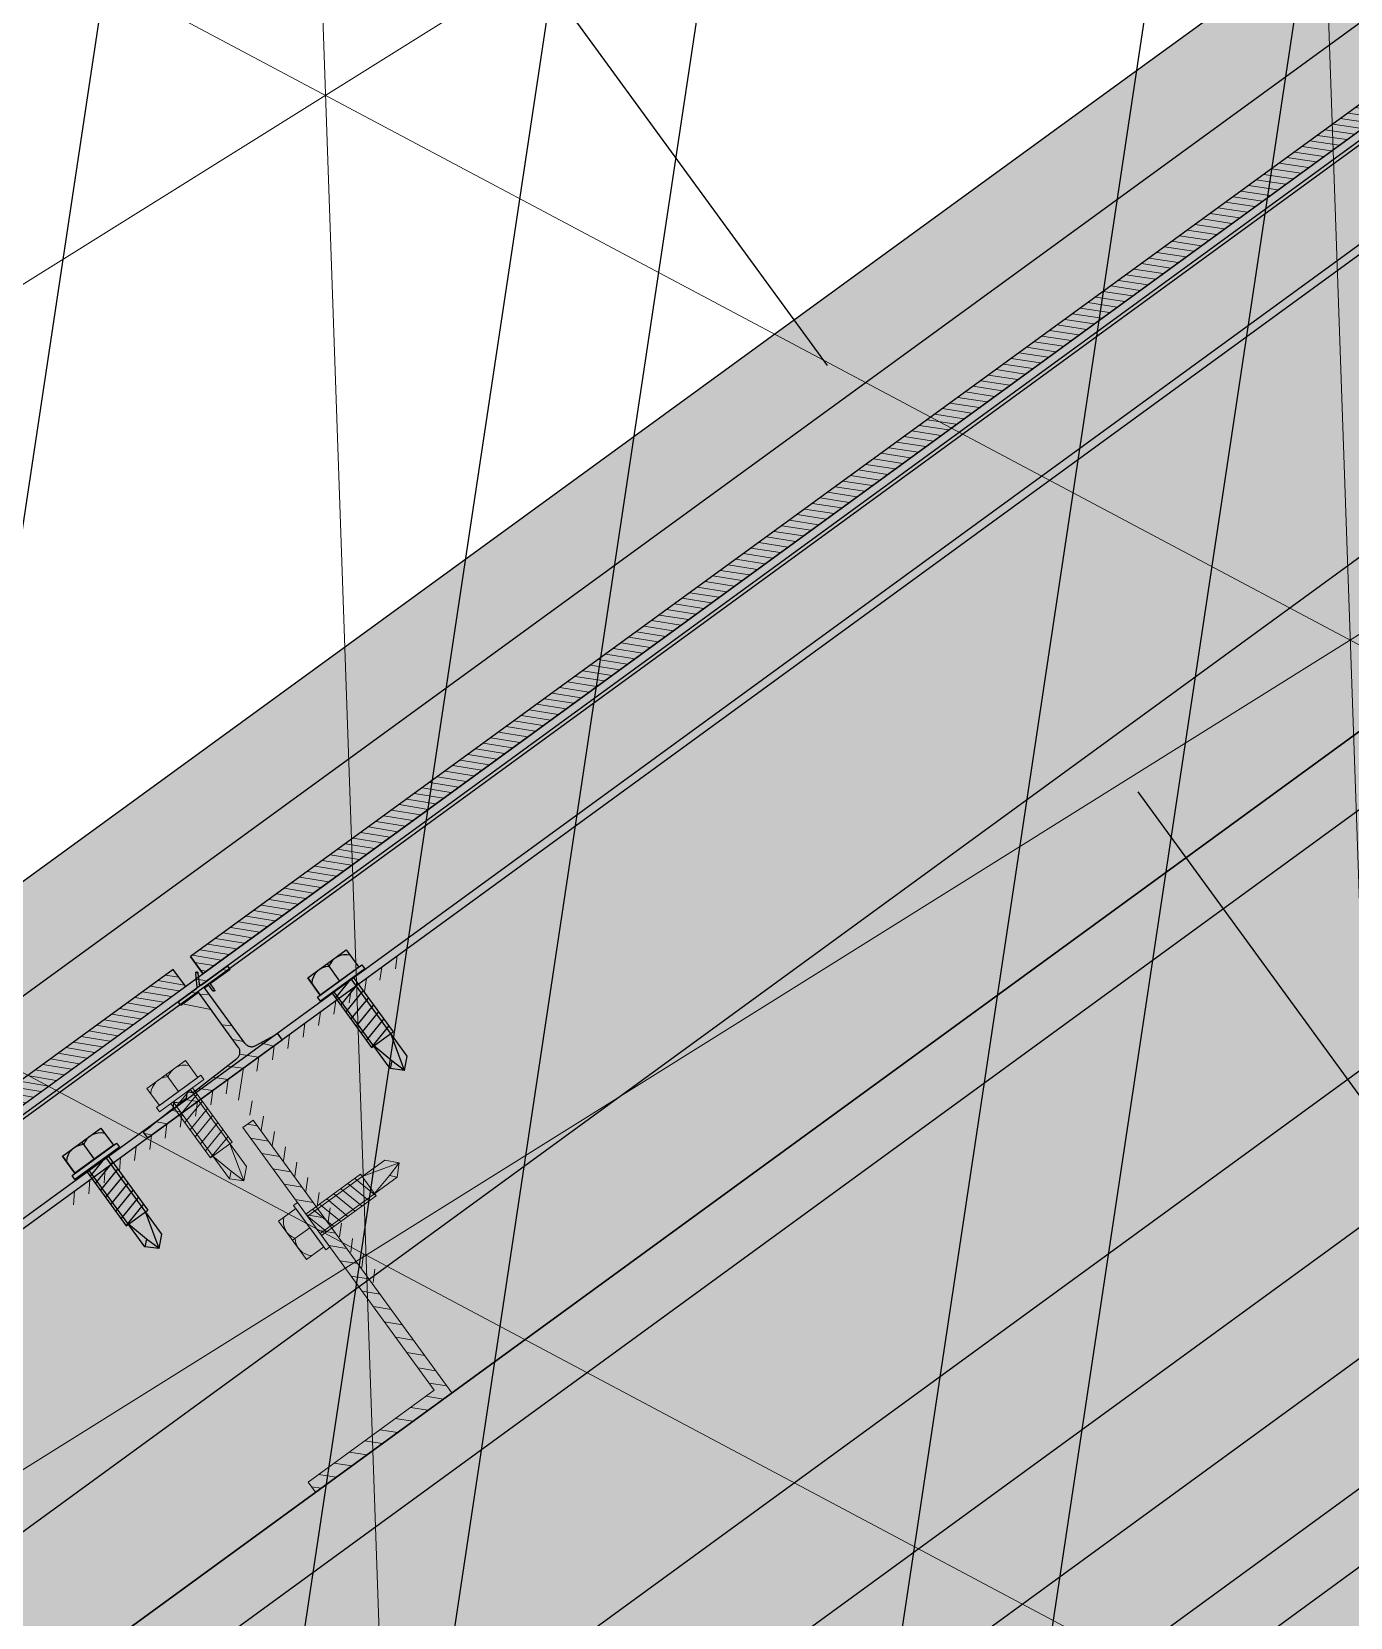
# Model space of a CAD drawing. Header units: metres. Extents: x 678805 to 1359287, y 2747329 to 5497370.
# Drawn here: x 679858.4865 to 679858.7989, y 2748713.483 to 2748713.8587 of the extents above; entities that cross this region are included whole.
import ezdxf

# ---------------------------------------------------------------- set-up
doc = ezdxf.new("R2010")
doc.units = ezdxf.units.M
doc.linetypes.add('XREF_MON_BUILDINGS$0$Dash_2_', pattern=[0.25, 0.125, -0.125])
doc.linetypes.add('XREF_MON_BUILDINGS$0$Hidden', pattern=[0.004, 0.002, -0.002])
for name, color, linetype in [('00_XREF_MON_HSC_PAVEMENT', 7, 'Continuous'), ('00_XREF_TWQ_BUILDINGS', 7, 'Continuous'), ('XREF_MON_BUILDINGS$0$00-Modulos DEFINIDOS', 7, 'Continuous'), ('XREF_MON_BUILDINGS$0$00-Modulos ROOFS', 2, 'Continuous'), ('XREF_MON_BUILDINGS$0$02-L-01_Structure t2', 7, 'Continuous'), ('XREF_MON_BUILDINGS$0$02-L-01_Struture aux', 4, 'Continuous'), ('XREF_MON_BUILDINGS$0$02-L-Insulation', 252, 'Continuous'), ('XREF_MON_BUILDINGS$0$02-L-INT Panel', 5, 'Continuous'), ('XREF_MON_BUILDINGS$0$02-L-panel', 5, 'Continuous'), ('XREF_MON_BUILDINGS$0$02-L-Pergola Projection', 8, 'Continuous'), ('XREF_MON_BUILDINGS$0$02-L-Pergola Shades', 15, 'Continuous'), ('XREF_MON_BUILDINGS$0$02-L-Pergola Shades Schematic', 8, 'Continuous'), ('XREF_MON_BUILDINGS$0$02_L_Furniture', 7, 'Continuous'), ('XREF_MON_BUILDINGS$0$02_L_Projection', 8, 'Continuous')]:
    doc.layers.add(name, color=color, linetype=linetype)
doc.layers.add('XREF_MON_BUILDINGS$0$0-WIPEOUTS', color=7, linetype='Continuous', true_color=0xffffff)
doc.layers.add('XREF_MON_BUILDINGS$0$02-L-Pergola Wipeout', color=7, linetype='Continuous', true_color=0xffffff)
doc.layers.add('XREF_MON_BUILDINGS$0$00_AUX', color=3, linetype='Continuous', plot=False)
for name, color, linetype, lineweight in [('XREF_MON_BUILDINGS$0$02-H-251', 251, 'Continuous', 0), ('XREF_MON_BUILDINGS$0$02-H-254', 254, 'Continuous', 0), ('XREF_MON_BUILDINGS$0$02-L-01_Structure L', 7, 'Continuous', 5), ('XREF_MON_BUILDINGS$0$02-L-01_Structure T', 8, 'Continuous', 5)]:
    doc.layers.add(name, color=color, linetype=linetype, lineweight=lineweight)
doc.layers.add('XREF_MON_BUILDINGS$0$02-KH-13 Restaurant', color=7, linetype='Continuous', lineweight=30, true_color=0xed2d02)
doc.layers.add('XREF_MON_HSC_PAVEMENT$0$03-TR-Pavement_07_Precast irregular Concrete Blocks', color=7, linetype='Continuous', lineweight=5, true_color=0xb3b3b3)
doc.layers.get('XREF_MON_BUILDINGS$0$02-KH-13 Restaurant').off()
doc.linetypes.add('XREF_MON_BUILDINGS$0$BATTING', pattern='A,0.0001,-0.1,[134,ltypeshp.shx,S=0.1,R=0,X=-0.1,Y=0],-0.2,[134,ltypeshp.shx,S=0.1,R=180,X=0.1,Y=0],-0.1', length=0.4001)

# ---------------------------------------------------------------- blocks, each defined once
blk = doc.blocks.new('XREF_MON_BUILDINGS$0$modulo kiosco')
at = {"layer": 'XREF_MON_BUILDINGS$0$0-WIPEOUTS', "true_color": 0xfcfcfc}
h = blk.add_hatch(color=7, dxfattribs=at)
h.dxf.hatch_style = 1
h.paths.add_polyline_path([(119.6986085139215, -61.62058441969566), (119.6986085125245, -56.82058442011476), (124.4986085132696, -56.82058442058042), (124.4986085123383, -61.62058442132547)])
at = {"layer": 'XREF_MON_BUILDINGS$0$00-Modulos ROOFS', "lineweight": 0}
blk.add_lwpolyline([(119.6986085139215, -61.62058441969566), (119.6986085125245, -56.82058442011476), (124.4986085132696, -56.82058442058042), (124.4986085123383, -61.62058442132547)], close=True, dxfattribs=at)
at = {"layer": 'XREF_MON_BUILDINGS$0$00-Modulos ROOFS'}
blk.add_lwpolyline([(124.4986085137352, -57.12058442062698), (124.4986085132696, -56.82058442058042), (124.1986085125245, -56.82058442151174), (119.9986085128039, -56.82058442034759), (119.6986085125245, -56.82058442011476), (119.6986085125245, -57.12058442085981), (119.6986085134558, -61.32058442058042), (119.6986085139215, -61.62058441969566), (119.9986085128039, -61.62058442062698), (124.1986085125245, -61.62058442109264), (124.4986085123383, -61.62058442132547), (124.4986085128039, -61.32058442081325)], close=True, dxfattribs=at)
blk = doc.blocks.new('XREF_MON_BUILDINGS$0$lamas aluminiotriangulo')
for points in [[(680251.1517590943, 2748656.588645506), (680249.2966513196, 2748658.44375328)], [(680249.3461487952, 2748658.44375328), (680251.176507832, 2748656.613394244)], [(680251.250754044, 2748656.687640456), (680249.4946412193, 2748658.44375328)], [(680249.5441386949, 2748658.44375328), (680251.2755027817, 2748656.712389194)], [(680251.3497489934, 2748656.786635406), (680249.6926311167, 2748658.44375328)]]:
    blk.add_lwpolyline(points)
blk = doc.blocks.new('XREF_MON_BUILDINGS$0$PERGOLA PLANA')
at = {"layer": 'XREF_MON_BUILDINGS$0$02-L-Pergola Wipeout', "true_color": 0xfcfcfc}
h = blk.add_hatch(color=7, dxfattribs=at)
h.dxf.hatch_style = 1
h.paths.add_polyline_path([(4.612218253081664, 9.290000000968575), (0.3099999981932342, 4.987781745847315), (0.3099999986588955, 9.290000000037253)])
h.paths.add_polyline_path([(0.332781744771637, 4.855000000447035), (4.744999998947605, 9.267218254506588), (4.744999999529682, 4.900563496164978), (4.699436504277401, 4.855000000447035)])
h.paths.add_polyline_path([(4.854999999050051, 9.290000001899898), (9.13443650235422, 9.29000000236556), (4.854999999632128, 5.010563495568931)])
h.paths.add_polyline_path([(9.289999997243285, 9.134436507709324), (9.289999997825362, 4.855000001844019), (5.010563491727225, 4.855000000912696)])
h.paths.add_polyline_path([(4.900563491159119, 4.745000001043081), (9.267218253924511, 4.745000001508743), (4.85500000033062, 0.3327817460522056), (4.854999999166466, 4.699436508584768)])
h.paths.add_polyline_path([(9.289999997825362, 4.612218253780156), (9.289999998291023, 0.3100000019185245), (4.987781747244298, 0.3100000009872019)])
h.paths.add_polyline_path([(0.465563491685316, 0.3100000000558794), (4.744999999064021, 4.589436508249491), (4.745000000111759, 0.3100000014528632)])
h.paths.add_polyline_path([(0.3099999980768189, 4.745000000111759), (4.589436504989862, 4.745000000111759), (0.3099999976111576, 0.4655634895898402)])
h.paths.add_polyline_path([(9.399999998277053, 0.2000000020489097), (0.1999999997206032, 0.1999999997206032), (0.1999999986728653, 9.399999999906868), (9.399999999324791, 9.400000001769513)])
at = {"layer": 'XREF_MON_BUILDINGS$0$02-L-Pergola Shades', "xscale": -1, "rotation": 270.0000000152252}
blk.add_blockref('XREF_MON_BUILDINGS$0$lamas aluminiotriangulo', (-2748649.153572517, -680243.8731607608), dxfattribs=at)
at = {"layer": 'XREF_MON_BUILDINGS$0$02-L-Pergola Shades Schematic', "xscale": -1, "rotation": 270.0000000152252}
blk.add_blockref('XREF_MON_BUILDINGS$0$lamas aluminiotriangulo', (-2748649.153572517, -680243.8731607608), dxfattribs=at)
blk = doc.blocks.new('XREF_MON_BUILDINGS$0$Rest_4seats')
at = {"layer": 'XREF_MON_BUILDINGS$0$00_AUX', "linetype": 'XREF_MON_BUILDINGS$0$Dash_2_'}
blk.add_lwpolyline([(-1.468512145004503, 1.66509695255553), (-1.452635545769148, -1.684865425381929), (1.472331605116459, -1.671003021572119), (1.456455005881253, 1.678959356365397)], close=True, dxfattribs=at)
blk = doc.blocks.new('XREF_MON_BUILDINGS$0$AUTORROSCANTE')
at = {"layer": 'XREF_MON_BUILDINGS$0$02-L-01_Structure t2', "color": 0}
for p, q in [((-31.20000000000002, 5.629165124598842), (-26.19999999999959, 5.62916512459816)), ((-31.19999999999999, -3.410605131648481e-13), (-26.19999999999976, 0)), ((-2.365309734828713, 2.5), (-25, 2.5)), ((0, 0), (-8.999999999999972, 2.5)), ((0, 0), (-3.600692283157343, -1.09366380576239)), ((0, 0), (-2.365309734828713, 2.5)), ((0, 0), (-2.365309734828713, -2.5)), ((-2.365309734828713, -2.5), (-25, -2.5)), ((-3.600692283157343, -1.09366380576239), (-2.365309734828713, -2.5)), ((-31.20000000000002, -5.629165124598899), (-26.19999999999948, -5.629165124599581))]:
    blk.add_line(p, q, dxfattribs=at)
at = {"layer": 'XREF_MON_BUILDINGS$0$02-L-01_Structure t2', "color": 253}
for p, q in [((-25, 3.149999999999977), (-8.999999999999943, 3.150000000000034)), ((-23.47427264461649, -3.14999999999992), (-25, 2.662522019210144)), ((-21.40651940967126, -3.14999999999992), (-23.06020473028568, 3.149999999999864)), ((-19.338766174726, -3.14999999999992), (-20.99245149534045, 3.14999999999992)), ((-17.27101293978083, -3.14999999999992), (-18.92469826039516, 3.150000000000034)), ((-15.20325970483566, -3.14999999999992), (-16.85694502544993, 3.150000000000034)), ((-13.1355064698904, -3.14999999999992), (-14.78919179050473, 3.149999999999977)), ((-11.06775323494514, -3.14999999999992), (-12.72143855555953, 3.149999999999977)), ((-9, -3.14999999999992), (-10.65368532061433, 3.150000000000034)), ((-9, -3.14999999999992), (-8.999999999999972, 3.150000000000034)), ((-25, -3.149999999999977), (-9, -3.149999999999977)), ((-3.600692283157343, -1.09366380576239), (-9, -2.5))]:
    blk.add_line(p, q, dxfattribs=at)
at = {"layer": 'XREF_MON_BUILDINGS$0$02-L-01_Structure t2', "color": 0}
for points in [[(-31.20000000000002, 5.629165124598842), (-26.19999999999996, 5.629165124598842), (-26.19999999999996, -5.629165124599581), (-31.20000000000002, -5.629165124599581)], [(-26.19999999999951, 6.5), (-25, 6.5), (-25, -6.500000000000057), (-26.19999999999951, -6.500000000000057)]]:
    blk.add_lwpolyline(points, close=True, dxfattribs=at)
for centre, start, end in [((-26.98608579049073, 2.367525475711773), 129.2840388374925, 214.1828116507075), ((-26.98608579049073, -2.366719793068796), 145.8304296466695, 230.7332658614822)]:
    blk.add_arc(centre, 4.213914209509284, start, end, dxfattribs=at)
blk = doc.blocks.new('XREF_MON_BUILDINGS$0$ULMA_Montante VV')
at = {"layer": 'XREF_MON_BUILDINGS$0$02-H-251', "ltscale": 125}
h = blk.add_hatch(dxfattribs=at)
h.set_pattern_fill('ANSI31', color=256, scale=0.001, angle=450, style=0)
h.set_pattern_definition([(134.9999999999999, (-0.05125000000043656, -0.00250000000005457), (-0.002245064030267289, -0.002245064030267287), [])])
edge = h.paths.add_edge_path()
edge.add_line((-0.05095000000073924, -0.00250000000005457), (0.04844999999841093, -0.00250000000005457))
edge.add_arc((0.04844999999841093, -0.002200000000129876), 0.0003, 270, 360)
edge.add_line((0.04874999999992724, -0.002200000000129876), (0.04874999999992724, -0.0003000000001520675))
edge.add_arc((0.04844999999841093, -0.0003000000001520675), 0.0003, 0, 90)
edge.add_line((0.04844999999841093, 0), (0, 0))
edge.add_line((0, 0), (0, 0.05719999999996617))
edge.add_arc((-0.0003000000015163096, 0.05719999999996617), 0.0003, 0, 90)
edge.add_line((-0.0003000000015163096, 0.05749999999989086), (-0.002200000000811997, 0.05749999999989086))
edge.add_arc((-0.002200000000811997, 0.05719999999996617), 0.0003, 90, 180)
edge.add_line((-0.002500000000509317, 0.05719999999996617), (-0.002500000000509317, 0))
edge.add_line((-0.002500000000509317, 0), (-0.05095000000073924, 0))
edge.add_arc((-0.05095000000073924, -0.0003000000001520675), 0.0003, 90, 180)
edge.add_line((-0.05125000000043656, -0.0003000000001520675), (-0.05125000000043656, -0.002200000000129876))
edge.add_arc((-0.05095000000073924, -0.002200000000129876), 0.0003, 180, 270)
blk = doc.blocks.new('XREF_MON_BUILDINGS$0$ULMA_Autotaladrante')
at = {"layer": 'XREF_MON_BUILDINGS$0$02-L-01_Structure T', "color": 252}
for p, q in [((0.006200000001172157, 0.005629165124673818), (0.001200000000153523, 0.005629165124673818)), ((-0.02500000000509317, 2.273736754432321e-13), (-0.02263469026956955, 0.00250000000005457)), ((-0.02500000000509317, 2.273736754432321e-13), (-0.01600000000325963, 0.00250000000005457)), ((-0.02500000000509317, 2.273736754432321e-13), (-0.02263469026956955, -0.002499999999599822)), ((-0.02500000000509317, 2.273736754432321e-13), (-0.02139930772136722, -0.001093663805477263)), ((-0.02263469026956955, 0.00250000000005457), (0, 0.00250000000005457)), ((0, 0.003150000000232467), (-0.01600000000325963, 0.003150000000232467)), ((-0.01600000000325963, -0.003149999999777719), (-0.01600000000325963, 0.003150000000232467)), ((-0.01600000000325963, -0.003149999999777719), (-0.01434631468237058, 0.003150000000232467)), ((-0.01393224676803584, -0.003149999999777719), (-0.01227856144714679, 0.003150000000232467)), ((-0.0118644935323573, -0.003149999999777719), (-0.01021080821146825, 0.003150000000232467)), ((-0.00979674029713351, -0.003149999999777719), (-0.008143054976244457, 0.003150000000232467)), ((-0.00772898706190972, -0.003149999999777719), (-0.006075301741020667, 0.003150000000232467)), ((-0.005661233826231182, -0.003149999999777719), (-0.004007548505342129, 0.003150000000232467)), ((-0.003593480591007392, -0.003149999999777719), (-0.001939795270118339, 0.003150000000232467)), ((-0.001525727355783602, -0.003149999999777719), (0, 0.002662522019363678)), ((0.006200000001172157, 2.273736754432321e-13), (0.001200000000153523, 2.273736754432321e-13)), ((-0.02139930772136722, -0.001093663805477263), (-0.02263469026956955, -0.002499999999599822)), ((-0.02263469026956955, -0.002499999999599822), (0, -0.002499999999599822)), ((-0.02139930772136722, -0.001093663805477263), (-0.01600000000325963, -0.002499999999599822)), ((0, -0.003149999999777719), (-0.01600000000325963, -0.003149999999777719)), ((0.006200000001172157, -0.005629165124219071), (0.001200000000153523, -0.005629165124219071))]:
    blk.add_line(p, q, dxfattribs=at)
for points in [[(0.001200000000153523, 0.006499999999959982), (0, 0.006499999999959982), (0, -0.006499999999732609), (0.001200000000153523, -0.006499999999732609)], [(0.006200000001172157, 0.005629165124673818), (0.001200000000153523, 0.005629165124673818), (0.001200000000153523, -0.005629165124219071), (0.006200000001172157, -0.005629165124219071)]]:
    blk.add_lwpolyline(points, close=True, dxfattribs=at)
for centre, start, end in [((0.001986085791031655, 0.002367525475847287), 325.8171883654993, 50.71596115511253), ((0.001986085791031655, -0.002366719792689764), 309.2667341381091, 34.16957033823044)]:
    blk.add_arc(centre, 0.004213914210367771, start, end, dxfattribs=at)
blk = doc.blocks.new('XREF_MON_BUILDINGS$0$ULMA_Escuadra40x80_Seccion')
at = {"layer": 'XREF_MON_BUILDINGS$0$02-H-251', "ltscale": 125}
h = blk.add_hatch(dxfattribs=at)
h.set_pattern_fill('ANSI31', color=256, scale=0.001, angle=360, style=0)
h.set_pattern_definition([(45, (0, 0), (-0.002245064030267288, 0.002245064030267289), [])])
h.paths.add_polyline_path([(0, 0.0799999999994725), (0.002999999989697244, 0.0799999999994725), (0.002999999989697244, 0.002999999999701686), (0.03999999999359716, 0.002999999999701686), (0.03999999999359716, 0), (0, 0)])
at = {"layer": 'XREF_MON_BUILDINGS$0$02-L-01_Structure L', "linetype": 'Continuous'}
blk.add_lwpolyline([(0, 0.0799999999994725), (0.002999999989697244, 0.0799999999994725), (0.002999999989697244, 0.002999999999701686), (0.03999999999359716, 0.002999999999701686), (0.03999999999359716, 0), (0, 0)], close=True, dxfattribs=at)
blk = doc.blocks.new('XREF_MON_BUILDINGS$0$window')
at = {"layer": 'XREF_MON_BUILDINGS$0$02_L_Projection', "linetype": 'Continuous'}
blk.add_line((2.399808479907173, 0.2977654434945831), (-2.400192806613489, 0.297765443494357), dxfattribs=at)
blk = doc.blocks.new('XREF_MON_BUILDINGS$0$Modulos_Restaurant Monasya')
at = {"layer": 'XREF_MON_BUILDINGS$0$02-H-251', "linetype": 'XREF_MON_BUILDINGS$0$Hidden', "ltscale": 125}
h = blk.add_hatch(dxfattribs=at)
h.set_pattern_fill('ANSI31', color=256, scale=0.001, angle=450.0335098901293, style=0)
h.set_pattern_definition([(135.0335098901293, (191.4702576050119, -252.4379586996346), (-0.002243750602903028, -0.002246376689687706), [])])
edge = h.paths.add_edge_path()
edge.add_line((15.02589485443235, 0.02418390002594784), (15.02389485477445, 0.02418273031020313))
edge.add_line((15.02389485477443, 0.0241827303100326), (15.01702350484777, 0.02393330098181146))
edge.add_line((15.01702350484783, 0.0239333009818683), (15.01614522413379, 0.02298870370259642))
edge.add_arc((15.01592552004809, 0.0231929832039004), 0.0003, 227.0835098900097, 317.0835098900211, ccw=False)
edge.add_line((15.01572124054661, 0.02297327911810676), (15.01477645664531, 0.02385173335261648))
edge.add_line((15.01477645664534, 0.02385173335267332), (15.01302617496955, 0.02378819829869094))
edge.add_line((15.01302617496953, 0.02378819829869094), (15.01214785825465, 0.02284356230029694))
edge.add_arc((15.01192815416869, 0.02304784180239672), 0.0003, 227.0835098900097, 317.0835098900063, ccw=False)
edge.add_line((15.01172387466727, 0.02282813771671677), (15.01077905204045, 0.02370662795732592))
edge.add_line((15.01077905204039, 0.02370662795726908), (14.99782402074578, 0.02323636159138864))
edge.add_arc((14.997896572765, 0.02123767797388787), 0.002, 92.0789183789074, 180.0335098900212)
edge.add_line((14.99589657310713, 0.0212365082582), (14.99590050882313, 0.01450715492927834))
edge.add_line((14.99590050882307, 0.0145071549292215), (14.99590597186295, 0.005166357538771038))
edge.add_line((14.99590597186295, 0.005166357538771038), (15.00105597098212, 0.005169369556826452))
edge.add_line((15.00105597098212, 0.00516936955694014), (15.00105655584002, 0.00416936972777826))
edge.add_line((15.00105655584002, 0.004169369727721417), (14.995739162907, 0.004166259808018325))
edge.add_arc((14.99573933836433, 0.003866259859593768), 0.0003, 450.0335098900211, 510.0335098900255)
edge.add_line((14.99547944305891, 0.004016107883332509), (14.993818137044, 0.001134751005453793))
edge.add_arc((14.99355824173853, 0.001284599028965161), 0.0003, 150.0335098900254, 330.0335098900067, ccw=False)
edge.add_line((14.99329834643305, 0.001434447052703902), (14.99461359326074, 0.003715601433102123))
edge.add_arc((14.99435369795526, 0.003865449456840864), 0.0003, 330.0335098900254, 450.0335098900211)
edge.add_line((14.99435352249793, 0.004165449405151733), (14.98660655831151, 0.004160918531342262))
edge.add_line((14.98660655831151, 0.004160918531285418), (14.98660597345361, 0.005160918360447297))
edge.add_line((14.98660597345361, 0.005160918360504141), (14.99260597242727, 0.00516442750779511))
edge.add_line((14.99260597242733, 0.005164427507795111), (14.99260494892604, 0.006914427208871032))
edge.add_arc((14.99285494888329, 0.006914573423275172), 0.0002500000000000272, 0.033509890021093724, 180.0335098900212, ccw=False)
edge.add_line((14.9931049488406, 0.006914719637736155), (14.99310597234188, 0.005164719936660234))
edge.add_line((14.99310597234188, 0.005164719936717077), (14.99410597217081, 0.005165304794617853))
edge.add_line((14.99410597217081, 0.005165304794674697), (14.99409647149213, 0.02140972485813286))
edge.add_arc((14.99209647183426, 0.02140855514233131), 0.002, 360.0335098900212, 442.5860930398233)
edge.add_line((14.99235454442112, 0.02339183488538943), (14.98644486117951, 0.02416082738256087))
edge.add_line((14.98644486117951, 0.02416082738250402), (14.98644380843533, 0.02596082707464298))
edge.add_line((14.9864438084353, 0.02596082707464298), (15.02589380168817, 0.0259838997179731))
edge.add_line((15.0258938016882, 0.02598389971808679), (15.02589485443238, 0.02418390002594784))
at = {"layer": 'XREF_MON_BUILDINGS$0$02-H-254', "ltscale": 125}
h = blk.add_hatch(dxfattribs=at)
h.set_pattern_fill('ANSI31', color=256, scale=0.0005, angle=90.03350989012932, style=0)
h.set_pattern_definition([(135.0335098901293, (191.3430375707374, -252.5807913442385), (-0.001121875301451514, -0.001123188344843853), [])])
h.paths.add_polyline_path([(14.41138830042053, 0.01093221306860137), (14.41139172183915, 0.005082214075061486), (14.41939172047023, 0.005086892938040322), (14.41939265624285, 0.003486893201172236), (14.41139265761171, 0.003482214338079714), (14.41139648843085, -0.003067784539892315), (14.99241058908626, -0.0027293054127977), (14.99240770837719, 0.002196179441627422), (14.42693522689279, 0.001873841726139247), (14.42693086876841, 0.01094130326373666)])
h = blk.add_hatch(dxfattribs=at)
h.set_pattern_fill('ANSI31', color=256, scale=0.0005, angle=90.03350989012932, style=0)
h.set_pattern_definition([(135.0335098901293, (191.3433884854662, -253.1807912416209), (-0.001121875301451514, -0.001123188344843853), [])])
h.paths.add_polyline_path([(15.16773527195079, 0.002304929202070483), (14.99753824012089, 0.0022058878894331), (14.99754112475313, -0.002726304777977973), (15.59241048646868, -0.002378390685064957), (15.59240760575955, 0.002547094169246478)])
at = {"layer": 'XREF_MON_BUILDINGS$0$02-L-01_Struture aux', "linetype": 'Continuous'}
for p, q in [((14.68294941977695, 0.2120806720076889), (15.61145733552746, 0.2126237172730061)), ((14.6829669655134, 0.182080677139199), (15.61150939953609, 0.1826237425927975))]:
    blk.add_line(p, q, dxfattribs=at)
at = {"layer": 'XREF_MON_BUILDINGS$0$02-L-01_Struture aux'}
for p, q in [((14.43529026220301, 0.02563836694560173), (15.61416579489418, 0.02632786938477416)), ((15.61416844756309, 0.02437795650723906), (14.43529140260944, 0.02368848086064368))]:
    blk.add_line(p, q, dxfattribs=at)
at = {"layer": 'XREF_MON_BUILDINGS$0$02-L-01_Struture aux', "linetype": 'XREF_MON_BUILDINGS$0$Hidden'}
for p, q in [((15.0258938016882, 0.02598389971808679), (14.9864438084353, 0.02596082707464298)), ((14.9864438084353, 0.02596082707464298), (14.98644486117951, 0.02416082738250402)), ((14.99235454442112, 0.02339183488538943), (14.98644486117951, 0.02416082738250402)), ((14.99782402074584, 0.02323636159144549), (15.01077905204039, 0.02370662795726908)), ((15.01172387466727, 0.02282813771671677), (15.01077905204039, 0.02370662795726908)), ((15.01214785825465, 0.02284356230018325), (15.01302617496953, 0.02378819829869094)), ((15.01302617496953, 0.02378819829869094), (15.01477645664534, 0.02385173335267332)), ((15.01572124054661, 0.02297327911810676), (15.01477645664534, 0.02385173335267332)), ((15.01614522413377, 0.02298870370259642), (15.01702350484783, 0.0239333009818683)), ((15.01702350484783, 0.0239333009818683), (15.02389485477443, 0.0241827303100326)), ((15.02589485443235, 0.02418390002594784), (15.02389485477443, 0.0241827303100326)), ((15.02464485464611, 0.02418316895352923), (15.02389485477443, 0.0241827303100326)), ((15.0258938016882, 0.02598389971808679), (15.02589485443235, 0.02418390002594784)), ((14.99409647149213, 0.02140972485813286), (14.99410597217081, 0.005165304794674697)), ((14.99589657310713, 0.0212365082582), (14.99590050882307, 0.0145071549292215)), ((14.99590050882307, 0.0145071549292215), (14.99590597186295, 0.005166357538771038)), ((14.99240597246148, 0.005164310536317274), (14.98660597345361, 0.005160918360504141)), ((14.98660597345361, 0.005160918360504141), (14.98660655831151, 0.004160918531285418)), ((14.99435352249793, 0.004165449405151733), (14.98660655831151, 0.004160918531285418)), ((14.99240494896026, 0.006914310237336352), (14.99240597246148, 0.005164310536317274)), ((14.99290494887481, 0.006914602666258318), (14.99290597237609, 0.005164602965125553)), ((14.99410597217081, 0.005165304794674697), (14.99290597237609, 0.005164602965125553)), ((14.993818137044, 0.001134751005453793), (14.99547944305891, 0.004016107883332509)), ((15.00105655584002, 0.004169369727721417), (14.995739162907, 0.004166259808018324)), ((15.00105597098212, 0.00516936955694014), (14.99590597186295, 0.005166357538771038)), ((15.00105597098212, 0.00516936955694014), (15.00105655584002, 0.004169369727721417)), ((14.99329834643305, 0.001434447052703902), (14.99461359326074, 0.003715601433102123))]:
    blk.add_line(p, q, dxfattribs=at)
at = {"layer": 'XREF_MON_BUILDINGS$0$02-L-01_Struture aux'}
for points in [[(15.61419446466419, 0.005253413251354644), (14.43530258775615, 0.004563929158850399)], [(14.43530303818551, 0.003793777420698419), (15.61419551238106, 0.004483261862562316)]]:
    blk.add_lwpolyline(points, dxfattribs=at)
at = {"layer": 'XREF_MON_BUILDINGS$0$02-L-01_Struture aux', "linetype": 'XREF_MON_BUILDINGS$0$Hidden'}
for centre, radius, start, end in [((14.99209647183426, 0.02140855514233131), 0.002, 0.03350989001841143, 82.58609303957316), ((14.997896572765, 0.02123767797388787), 0.002, 92.07891837611696, 180.0335098900217), ((15.01192815416869, 0.02304784180239672), 0.0003, 227.0835098839892, 317.0835098182237), ((15.01592552004809, 0.0231929832039004), 0.0003, 227.0835098839892, 317.0835099157776), ((14.9926549489175, 0.006914456451797335), 0.0002500000000000272, 0.03350989001841143, 180.0335098900217), ((14.99435369795526, 0.003865449456840864), 0.0003, 330.0335099217318, 90.03350989002166), ((14.99573933836433, 0.003866259859593768), 0.0003, 90.03350989002166, 150.0335099217317), ((14.99355824173853, 0.001284599028965161), 0.0003, 150.0335099217317, 330.0335099217318)]:
    blk.add_arc(centre, radius, start, end, dxfattribs=at)
at = {"layer": 'XREF_MON_BUILDINGS$0$02-L-Insulation', "linetype": 'XREF_MON_BUILDINGS$0$BATTING', "ltscale": 0.04}
blk.add_line((15.6063811923359, 0.2376129464579453), (14.67793479919351, 0.237077743449392), dxfattribs=at)
at = {"layer": 'XREF_MON_BUILDINGS$0$02-L-Insulation', "linetype": 'XREF_MON_BUILDINGS$0$BATTING', "ltscale": 0.08}
blk.add_line((15.61166175644803, 0.08425718112721547), (14.49766607836443, 0.08360565186410618), dxfattribs=at)
at = {"layer": 'XREF_MON_BUILDINGS$0$02-L-INT Panel', "linetype": 'Continuous'}
for p, q in [((14.68291140402312, 0.2770806608914445), (15.61134453017536, 0.2776236624154098)), ((14.68292017689134, 0.2620806634587343), (15.61137056217967, 0.2626236750767266)), ((14.68299620841594, 0.1320806856906547), (15.61159617288388, 0.1326237847913507)), ((14.68300498128417, 0.1170806882557844), (15.61162220488819, 0.1176237974507348)), ((15.61162220488814, 0.1176237974544865), (14.68300498128025, 0.1170806882599909))]:
    blk.add_line(p, q, dxfattribs=at)
at = {"layer": 'XREF_MON_BUILDINGS$0$02-L-panel'}
blk.add_line((15.61419812230986, 0.002564766195066071), (14.42693522689279, 0.001873841726139247), dxfattribs=at)
for points in [[(14.42693086876841, 0.01094130326373666), (14.41138830042053, 0.01093221306860137), (14.41139172183915, 0.005082214075061486), (14.41939172047023, 0.005086892938040322), (14.41939265624285, 0.003486893201172236), (14.41139265761171, 0.003482214338079714), (14.41139648843085, -0.003067784539892315), (14.99241058908626, -0.0027293054127977), (14.99240770837719, 0.002196179441627422), (14.42693522689279, 0.001873841726139247), (14.42693086876841, 0.01094130326373666), (14.42693086876841, 0.01094130326373666), (14.42693028956489, 0.01094130292494988), (14.41138830042053, 0.01093221306860137), (14.41139172183915, 0.005082214075061486)], [(14.99753824091272, 0.002204533952978593), (14.99754112475313, -0.002726304777977973), (15.59241048646868, -0.002378390685064957), (15.59240760575955, 0.002547094169246478), (15.16773527195079, 0.002304929202070483)]]:
    blk.add_lwpolyline(points, dxfattribs=at)
at = {"layer": 'XREF_MON_BUILDINGS$0$02-L-panel', "ltscale": 125}
for points in [[(14.99240770837719, 0.002196179441627422), (14.99241058908626, -0.0027293054127977)], [(14.99753824404399, 0.002199180076333462), (14.99754112475313, -0.002726304777977973)]]:
    blk.add_lwpolyline(points, dxfattribs=at)
at = {"layer": 'XREF_MON_BUILDINGS$0$02-L-01_Struture aux', "xscale": -1}
for name, p, rotation in [('XREF_MON_BUILDINGS$0$ULMA_Escuadra40x80_Seccion', (15.00319001256003, 0.1172679510335701), 180.0335098900212), ('XREF_MON_BUILDINGS$0$ULMA_Montante VV', (15.0007419719314, 0.02846918989735236), 0.03350989002114169), ('XREF_MON_BUILDINGS$0$ULMA_Autotaladrante', (15.00622013560712, 0.06580689306656673), 180.0240277808272), ('XREF_MON_BUILDINGS$0$ULMA_Autotaladrante', (15.01351309473512, 0.02260397732357156), 90.02876883795462)]:
    blk.add_blockref(name, p, dxfattribs=dict(at, rotation=rotation))
at = {"layer": 'XREF_MON_BUILDINGS$0$02-L-01_Struture aux', "xscale": 0.001000000003841706, "yscale": 0.001000000003841706, "zscale": 0.001000000003841706, "rotation": 90.03350989012932}
for p in [(14.96728268264195, 0.04889962436652873), (15.03912578850276, 0.04881909456946865)]:
    blk.add_blockref('XREF_MON_BUILDINGS$0$AUTORROSCANTE', p, dxfattribs=at)
at = {"layer": 'XREF_MON_BUILDINGS$0$02_L_Furniture'}
for name, p, rotation in [('XREF_MON_BUILDINGS$0$Rest_4seats', (13.10940755605156, 1.057295171028615), 89.76590352608706), ('XREF_MON_BUILDINGS$0$window', (16.80291365901985, 0.2792461659397549), 180)]:
    blk.add_blockref(name, p, dxfattribs=dict(at, rotation=rotation))
blk = doc.blocks.new('XREF_MON_BUILDINGS')
at = {"layer": 'XREF_MON_BUILDINGS$0$02-KH-13 Restaurant', "linetype": 'Continuous', "xscale": -1, "rotation": 306.058413230031}
blk.add_blockref('XREF_MON_BUILDINGS$0$modulo kiosco', (679978.2022615978, 2748646.821237208), dxfattribs=at)
at = {"layer": 'XREF_MON_BUILDINGS$0$02-L-Pergola Projection', "xscale": -1, "rotation": 36.43967073982355}
blk.add_blockref('XREF_MON_BUILDINGS$0$PERGOLA PLANA', (679869.0983711857, 2748712.473797732), dxfattribs=at)
at = {"layer": 'XREF_MON_BUILDINGS$0$00-Modulos DEFINIDOS', "rotation": 216.0573440932065}
blk.add_blockref('XREF_MON_BUILDINGS$0$Modulos_Restaurant Monasya', (679870.6460366151, 2748722.461789462), dxfattribs=at)
blk = doc.blocks.new('XREF_MON_HSC_PAVEMENT')
at = {"layer": 'XREF_MON_HSC_PAVEMENT$0$03-TR-Pavement_07_Precast irregular Concrete Blocks', "linetype": 'Continuous'}
h = blk.add_hatch(dxfattribs=at)
h.set_pattern_fill('NET3', color=256, scale=0.075, angle=92)
h.set_pattern_definition([(91.99999999999997, (679898.7697564481, 2748715.385348614), (-0.2379799406839221, -0.008310442652282986), []), (152, (679898.7697564481, 2748715.385348614), (-0.1117929158883903, -0.2102518955495319), []), (212, (679898.7697564481, 2748715.385348614), (0.1261870247955318, -0.201941452897249), [])])
h.paths.add_polyline_path([(679858.5016801929, 2748700.126433144), (679883.3906801362, 2748715.619636551), (679862.621122878, 2748743.643882493), (679859.153208235, 2748741.480948735), (679858.8356451598, 2748741.990027512), (679839.8293875301, 2748730.135477967)])

msp = doc.modelspace()

# ---------------------------------------------------------------- block references
at = {"layer": '00_XREF_MON_HSC_PAVEMENT'}
msp.add_blockref('XREF_MON_HSC_PAVEMENT', (0, 0), dxfattribs=at)

# ---------------------------------------------------------------- next in the draw order: block references
at = {"layer": '00_XREF_TWQ_BUILDINGS'}
msp.add_blockref('XREF_MON_BUILDINGS', (0, 0), dxfattribs=at)

# ---------------------------------------------------------------- next in the draw order: block references
msp.add_blockref('XREF_MON_BUILDINGS', (0, 0))

doc.saveas('drawing.dxf')
